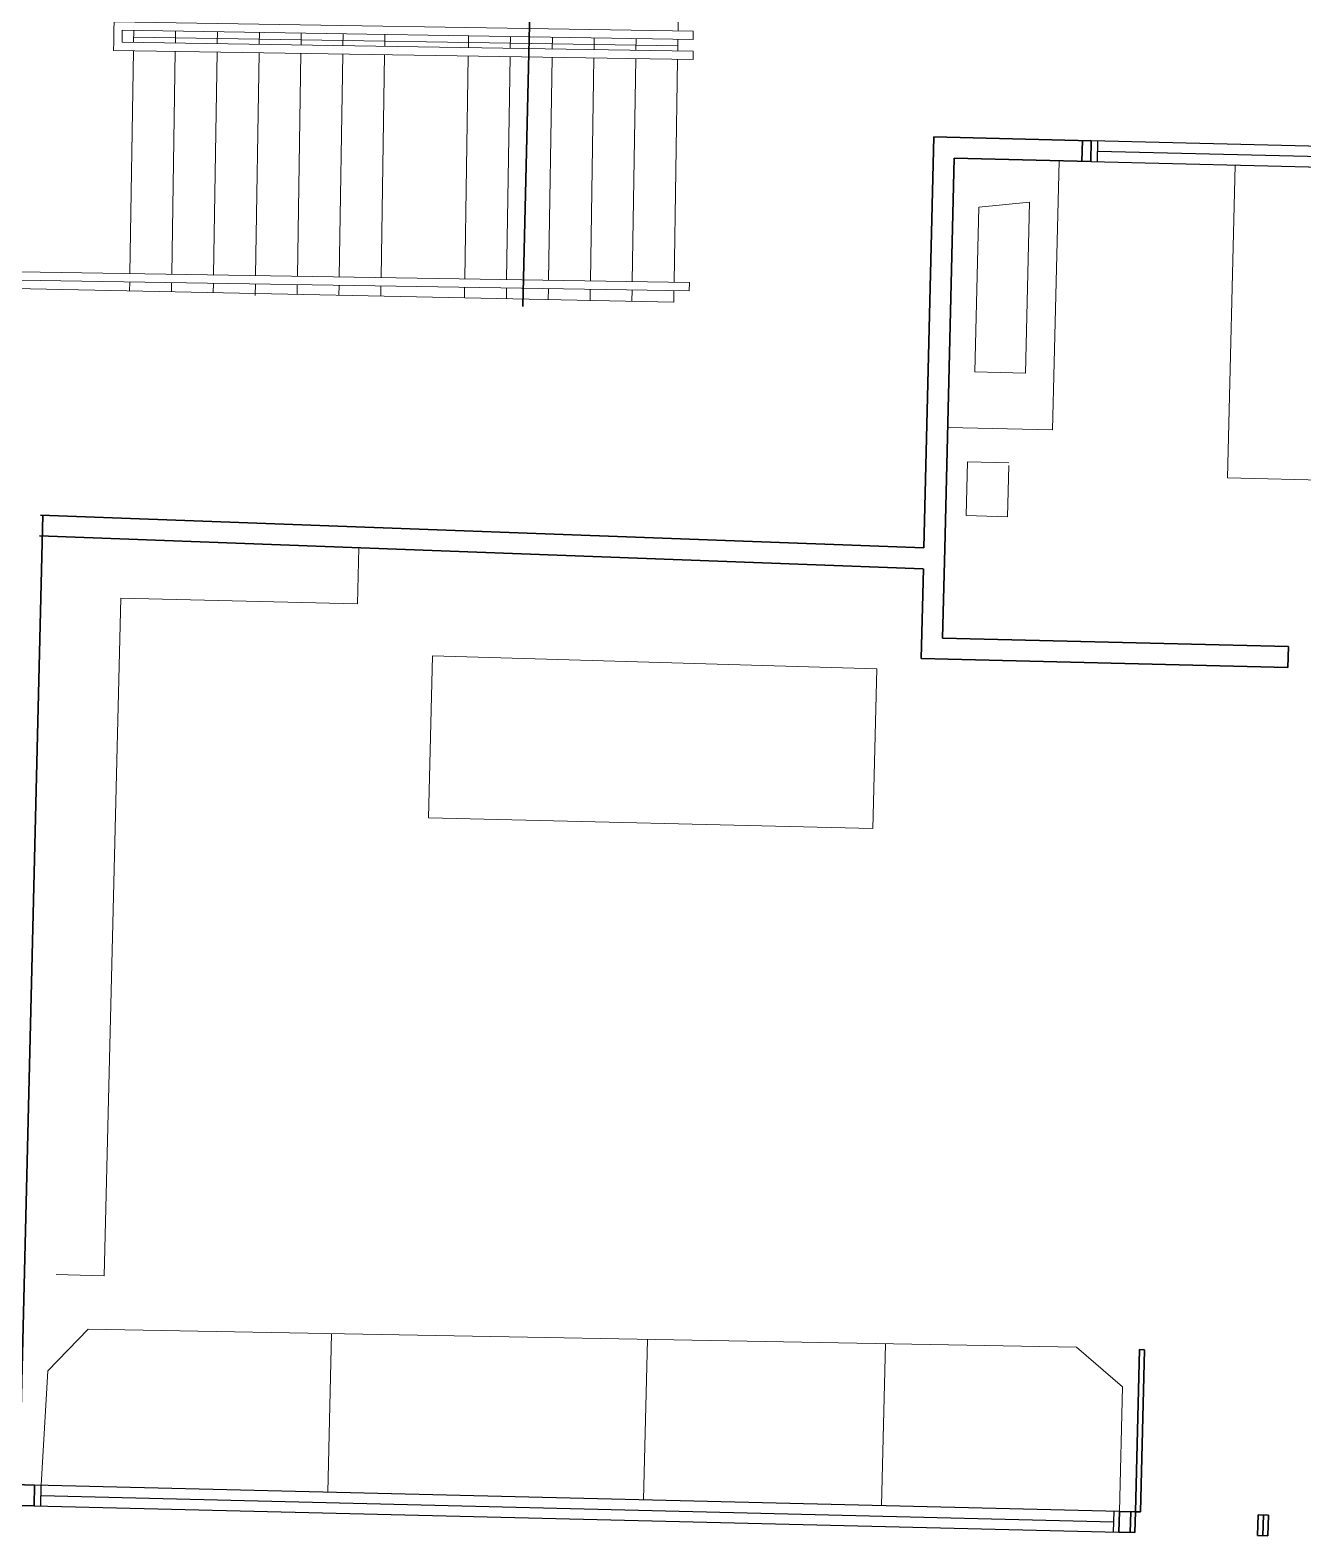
# Model space of a CAD drawing. Header units: millimetres. Extents: x 1418 to 1811, y 1796 to 1956.
# Drawn here: x 1485.74 to 1490.01, y 1825.19 to 1830.25 of the extents above; entities that cross this region are included whole.
import ezdxf

# ---------------------------------------------------------------- set-up
doc = ezdxf.new("R2010")
doc.units = ezdxf.units.MM
for name, color, linetype, lineweight in [('JANELAS', 5, 'Continuous', 25), ('layout', 253, 'Continuous', 13), ('LINHAFINA', 7, 'Continuous', 15), ('LINHAGROSSA', 7, 'Continuous', 30), ('pisoexterno_ultrafino', 9, 'Continuous', 30)]:
    doc.layers.add(name, color=color, linetype=linetype, lineweight=lineweight)
doc.layers.add('VEGETAIS', color=3, linetype='Continuous')

msp = doc.modelspace()

# ---------------------------------------------------------------- linework, layer by layer
at = {"layer": 'JANELAS'}
for p, q in [((1490.151, 1829.8555), (1489.3039, 1829.8761)), ((1489.3245, 1829.8055), (1489.3262, 1829.8756)), ((1489.3022, 1829.8061), (1490.1493, 1829.7855)), ((1490.1246, 1829.8211), (1489.3253, 1829.8406)), ((1489.3984, 1825.2701), (1485.7538, 1825.3588)), ((1485.7743, 1825.2882), (1485.776, 1825.3583)), ((1485.7751, 1825.3232), (1489.3796, 1825.2355)), ((1485.7521, 1825.2887), (1489.3967, 1825.2)), ((1489.3787, 1825.2005), (1489.3805, 1825.2705))]:
    msp.add_line(p, q, dxfattribs=at)
at = {"layer": 'layout'}
for p, q in [((1489.1958, 1829.8087), (1489.1738, 1828.9045)), ((1489.7621, 1828.743), (1489.7877, 1829.7943)), ((1488.9131, 1829.0994), (1488.9265, 1829.6528)), ((1488.9265, 1829.6528), (1489.0968, 1829.6695)), ((1489.0968, 1829.6695), (1489.0829, 1829.0952)), ((1489.0829, 1829.0952), (1488.9131, 1829.0994)), ((1489.1738, 1828.9045), (1488.8217, 1828.9131)), ((1488.884, 1828.6163), (1488.8884, 1828.7977)), ((1488.8884, 1828.7977), (1489.027, 1828.7943)), ((1489.0268, 1828.7847), (1489.0226, 1828.6129)), ((1490.5202, 1828.7245), (1489.7621, 1828.743)), ((1489.0226, 1828.6129), (1488.884, 1828.6163)), ((1486.8427, 1828.5085), (1486.8381, 1828.32)), ((1486.0432, 1828.3394), (1485.9877, 1826.0622)), ((1486.8381, 1828.32), (1486.0432, 1828.3394)), ((1487.0774, 1827.6013), (1487.0907, 1828.1448)), ((1487.0907, 1828.1448), (1488.5833, 1828.1011)), ((1488.5833, 1828.1011), (1488.5703, 1827.5649)), ((1488.5703, 1827.5649), (1487.0774, 1827.6013)), ((1485.9877, 1826.0622), (1485.826, 1826.0662)), ((1485.934, 1825.8821), (1485.7986, 1825.742)), ((1489.2541, 1825.8216), (1485.934, 1825.8821)), ((1486.7515, 1825.8672), (1486.7385, 1825.3348)), ((1487.813, 1825.8478), (1487.7999, 1825.309)), ((1488.6127, 1825.8332), (1488.5994, 1825.2895)), ((1489.4086, 1825.6888), (1489.2541, 1825.8216)), ((1485.7986, 1825.742), (1485.776, 1825.3583)), ((1489.3984, 1825.2701), (1489.4086, 1825.6888))]:
    msp.add_line(p, q, dxfattribs=at)
at = {"layer": 'LINHAFINA'}
for p, q in [((1487.9277, 1831.001), (1487.9157, 1830.2458)), ((1486.0201, 1830.2479), (1486.0205, 1830.276)), ((1487.9668, 1830.245), (1486.0205, 1830.276)), ((1486.0195, 1830.2081), (1486.019, 1830.18)), ((1486.0201, 1830.2479), (1486.0195, 1830.2081)), ((1486.0482, 1830.2474), (1486.0476, 1830.2077)), ((1486.0476, 1830.2077), (1487.9667, 1830.1771)), ((1487.9664, 1830.2169), (1486.0482, 1830.2474)), ((1486.0868, 1830.2468), (1486.0861, 1830.2071)), ((1486.0864, 1830.2248), (1487.9149, 1830.1957)), ((1486.2274, 1830.2446), (1486.2268, 1830.2048)), ((1486.3681, 1830.2424), (1486.3674, 1830.2026)), ((1486.5087, 1830.2401), (1486.5081, 1830.2003)), ((1486.6494, 1830.2379), (1486.6487, 1830.1981)), ((1486.79, 1830.2356), (1486.7894, 1830.1959)), ((1486.9307, 1830.2334), (1486.93, 1830.1936)), ((1487.212, 1830.2289), (1487.2113, 1830.1891)), ((1487.3526, 1830.2267), (1487.352, 1830.1869)), ((1487.4933, 1830.2244), (1487.4926, 1830.1847)), ((1487.6339, 1830.2222), (1487.6333, 1830.1824)), ((1487.7746, 1830.22), (1487.7739, 1830.1802)), ((1487.9152, 1830.2177), (1487.9146, 1830.1779)), ((1487.9668, 1830.245), (1487.9664, 1830.2169)), ((1486.019, 1830.18), (1487.9662, 1830.149)), ((1486.0857, 1830.1789), (1486.0738, 1829.43)), ((1486.2263, 1830.1767), (1486.2144, 1829.4277)), ((1486.367, 1830.1745), (1486.3551, 1829.4255)), ((1486.5076, 1830.1722), (1486.4957, 1829.4233)), ((1486.6483, 1830.17), (1486.6364, 1829.421)), ((1486.7889, 1830.1677), (1486.777, 1829.4188)), ((1486.9296, 1830.1655), (1486.9177, 1829.4165)), ((1487.2109, 1830.161), (1487.199, 1829.4121)), ((1487.3515, 1830.1588), (1487.3396, 1829.4098)), ((1487.4922, 1830.1565), (1487.4803, 1829.4076)), ((1487.6328, 1830.1543), (1487.6209, 1829.4053)), ((1487.9667, 1830.1771), (1487.9662, 1830.149)), ((1487.7735, 1830.1521), (1487.7616, 1829.4031)), ((1487.9141, 1830.1498), (1487.9022, 1829.4009)), ((1485.2142, 1829.4155), (1487.9533, 1829.3719)), ((1485.2428, 1829.4432), (1487.9537, 1829.4)), ((1486.0733, 1829.4019), (1486.0728, 1829.3712)), ((1486.214, 1829.3996), (1486.2135, 1829.3683)), ((1486.3546, 1829.3974), (1486.3541, 1829.3654)), ((1486.4953, 1829.3951), (1486.4946, 1829.3557)), ((1487.9537, 1829.4), (1487.9533, 1829.3719)), ((1487.9011, 1829.3333), (1485.186, 1829.3897)), ((1486.6359, 1829.3929), (1486.6354, 1829.3596)), ((1486.7766, 1829.3907), (1486.776, 1829.3567)), ((1486.9172, 1829.3884), (1486.9167, 1829.3537)), ((1487.1985, 1829.3839), (1487.1979, 1829.3479)), ((1487.3392, 1829.3817), (1487.3386, 1829.345)), ((1487.4798, 1829.3795), (1487.4792, 1829.3421)), ((1487.6205, 1829.3772), (1487.6198, 1829.3378)), ((1487.7611, 1829.375), (1487.7605, 1829.3355)), ((1487.9018, 1829.3727), (1487.9011, 1829.3333))]:
    msp.add_line(p, q, dxfattribs=at)
at = {"layer": 'LINHAGROSSA'}
for p, q in [((1488.7417, 1828.508), (1488.7753, 1829.889)), ((1488.7753, 1829.889), (1489.3039, 1829.8761)), ((1489.2727, 1829.8068), (1489.2745, 1829.8769)), ((1489.3022, 1829.8061), (1489.3039, 1829.8761)), ((1488.8118, 1828.5063), (1488.8437, 1829.8172)), ((1488.8437, 1829.8172), (1489.3022, 1829.8061)), ((1485.7006, 1825.29), (1485.7816, 1828.6181)), ((1488.7417, 1828.508), (1485.7729, 1828.6184)), ((1488.7391, 1828.4379), (1485.7703, 1828.5484)), ((1488.8118, 1828.5063), (1488.8044, 1828.2044)), ((1488.74, 1828.4379), (1488.7327, 1828.1364)), ((1488.8044, 1828.2044), (1489.9663, 1828.1761)), ((1488.7327, 1828.1364), (1489.9646, 1828.1064)), ((1489.9663, 1828.1765), (1489.9318, 1828.1773)), ((1489.9646, 1828.1064), (1489.9663, 1828.1765)), ((1489.9646, 1828.1064), (1489.9301, 1828.1073)), ((1489.4658, 1825.8137), (1489.4525, 1825.2688)), ((1489.4822, 1825.8133), (1489.4658, 1825.8137)), ((1489.4689, 1825.2684), (1489.4822, 1825.8133)), ((1485.7538, 1825.3588), (1485.6508, 1825.3613)), ((1485.7521, 1825.2887), (1485.7538, 1825.3588)), ((1485.7521, 1825.2887), (1485.6491, 1825.2912)), ((1489.3967, 1825.2), (1489.3984, 1825.2701)), ((1489.4525, 1825.2688), (1489.3984, 1825.2701)), ((1489.435, 1825.1991), (1489.4367, 1825.2692)), ((1489.4525, 1825.2688), (1489.4508, 1825.1987)), ((1489.4517, 1825.2337), (1489.4525, 1825.2688)), ((1489.4689, 1825.2684), (1489.4525, 1825.2688)), ((1489.8628, 1825.1887), (1489.8645, 1825.2588)), ((1489.899, 1825.2579), (1489.8645, 1825.2588)), ((1489.8821, 1825.2583), (1489.8804, 1825.1883)), ((1489.8973, 1825.1878), (1489.899, 1825.2579)), ((1489.4508, 1825.1987), (1489.3967, 1825.2)), ((1489.8973, 1825.1878), (1489.8628, 1825.1887))]:
    msp.add_line(p, q, dxfattribs=at)
at = {"layer": 'pisoexterno_ultrafino'}
msp.add_line((1487.3936, 1829.3188), (1487.4251, 1830.6137), dxfattribs=at)
at = {"layer": 'VEGETAIS'}
msp.add_spline([(1490.1973, 1833.7408), (1478.791, 1832.9368), (1481.1156, 1835.4594), (1485.0351, 1834.0388), (1489.1502, 1835.5998), (1490.1973, 1833.7408)], degree=3, dxfattribs=at)

doc.saveas('drawing.dxf')
